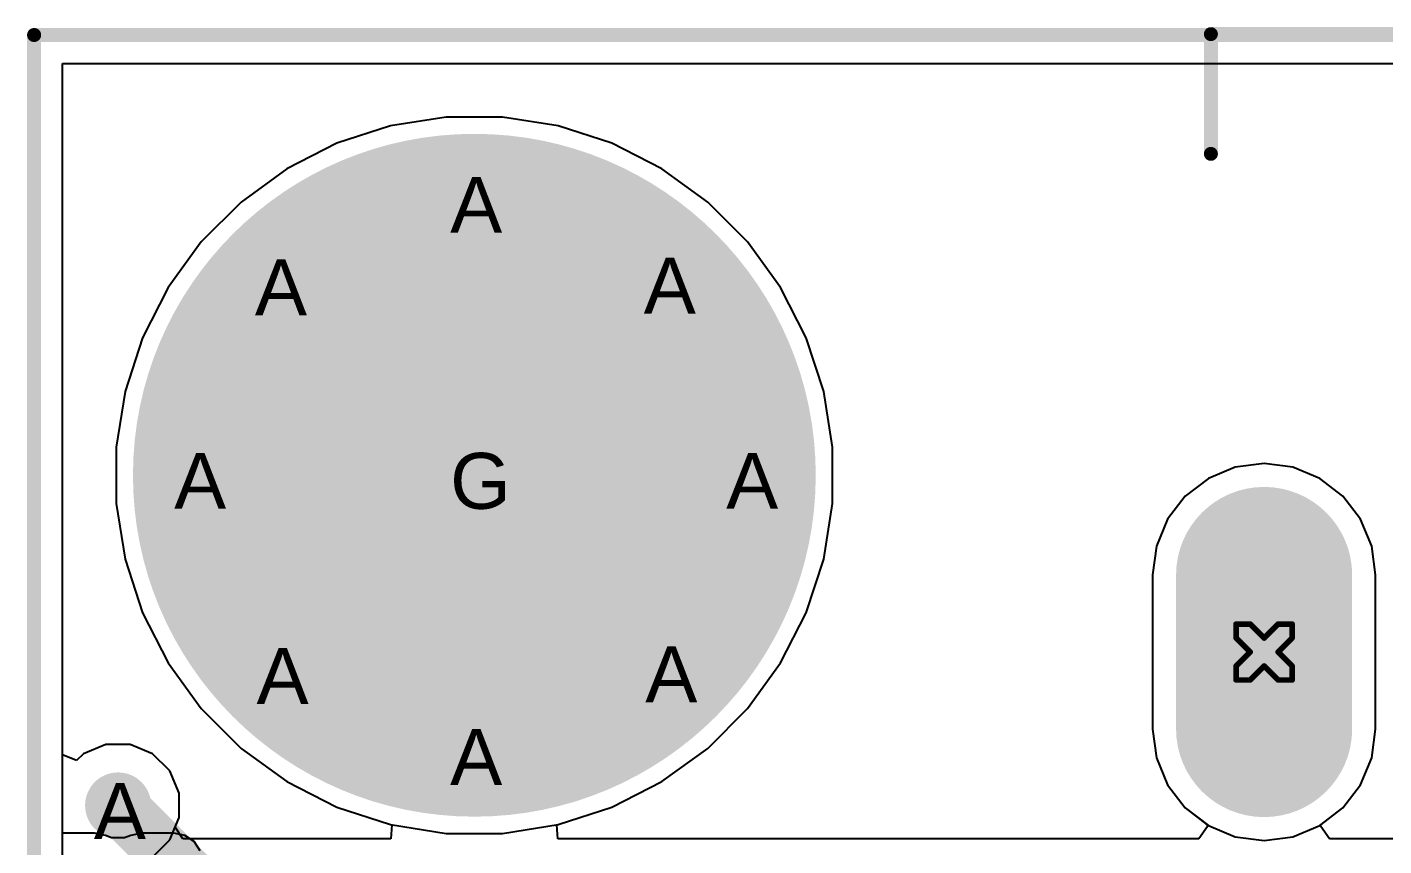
# Model space of a CAD drawing. Header units: inches. Extents: x 0 to 5271, y 0 to 5417.
# Drawn here: x -0.06 to 12.26, y 102.63 to 110.07 of the extents above; entities that cross this region are included whole.
import ezdxf

# ---------------------------------------------------------------- set-up
doc = ezdxf.new("R2010")
doc.units = ezdxf.units.IN
for name, color, linetype in [('Board_Outline', 216, 'Continuous'), ('Bottom Layer', 5, 'Continuous'), ('Bottom Solder', 6, 'Continuous'), ('Drill Drawing', 1, 'Continuous'), ('L2_GND1', 16, 'Continuous'), ('L3_SIG1', 76, 'Continuous'), ('L4_PWR', 90, 'Continuous'), ('L5_GND2', 156, 'Continuous'), ('L6_SIG2', 130, 'Continuous'), ('L7_GND3', 216, 'Continuous'), ('Multi-Layer', 9, 'Continuous'), ('Pad Holes', 156, 'Continuous'), ('Top Layer', 1, 'Continuous'), ('Top Overlay', 2, 'Continuous'), ('Top Solder', 216, 'Continuous'), ('Via Holes', 16, 'Continuous')]:
    doc.layers.add(name, color=color, linetype=linetype)
doc.styles.add('Arial', font='', dxfattribs={"height": 0.2})
doc.styles.get('Arial').set_extended_font_data('Arial')

# ---------------------------------------------------------------- blocks, each defined once
blk = doc.blocks.new('DC_053D_25A_527')
at = {"layer": 'Bottom Layer'}
h = blk.add_hatch(color=5, dxfattribs=at)
edge = h.paths.add_edge_path()
edge.add_arc((-4.8, 2.575), 0.75, 0, 180)
edge.add_line((-5.55, 2.575), (-5.55, 1.175))
edge.add_arc((-4.8, 1.175), 0.75, 180, 360)
edge.add_line((-4.05, 1.175), (-4.05, 2.575))
at = {"layer": 'Bottom Solder'}
h = blk.add_hatch(color=6, dxfattribs=at)
edge = h.paths.add_edge_path()
edge.add_arc((-4.8, 2.575), 0.8, 0, 180)
edge.add_line((-5.6, 2.575), (-5.6, 1.175))
edge.add_arc((-4.8, 1.175), 0.8, 180, 360)
edge.add_line((-4, 1.175), (-4, 2.575))
at = {"layer": 'L2_GND1'}
h = blk.add_hatch(color=16, dxfattribs=at)
edge = h.paths.add_edge_path()
edge.add_arc((-4.8, 2.575), 0.75, 0, 180)
edge.add_line((-5.55, 2.575), (-5.55, 1.175))
edge.add_arc((-4.8, 1.175), 0.75, 180, 360)
edge.add_line((-4.05, 1.175), (-4.05, 2.575))
at = {"layer": 'L3_SIG1'}
h = blk.add_hatch(color=76, dxfattribs=at)
edge = h.paths.add_edge_path()
edge.add_arc((-4.8, 2.575), 0.75, 0, 180)
edge.add_line((-5.55, 2.575), (-5.55, 1.175))
edge.add_arc((-4.8, 1.175), 0.75, 180, 360)
edge.add_line((-4.05, 1.175), (-4.05, 2.575))
at = {"layer": 'L4_PWR'}
h = blk.add_hatch(color=90, dxfattribs=at)
edge = h.paths.add_edge_path()
edge.add_arc((-4.8, 2.575), 0.75, 0, 180)
edge.add_line((-5.55, 2.575), (-5.55, 1.175))
edge.add_arc((-4.8, 1.175), 0.75, 180, 360)
edge.add_line((-4.05, 1.175), (-4.05, 2.575))
at = {"layer": 'L5_GND2'}
h = blk.add_hatch(color=156, dxfattribs=at)
edge = h.paths.add_edge_path()
edge.add_arc((-4.8, 2.575), 0.75, 0, 180)
edge.add_line((-5.55, 2.575), (-5.55, 1.175))
edge.add_arc((-4.8, 1.175), 0.75, 180, 360)
edge.add_line((-4.05, 1.175), (-4.05, 2.575))
at = {"layer": 'L6_SIG2'}
h = blk.add_hatch(color=130, dxfattribs=at)
edge = h.paths.add_edge_path()
edge.add_arc((-4.8, 2.575), 0.75, 0, 180)
edge.add_line((-5.55, 2.575), (-5.55, 1.175))
edge.add_arc((-4.8, 1.175), 0.75, 180, 360)
edge.add_line((-4.05, 1.175), (-4.05, 2.575))
at = {"layer": 'L7_GND3'}
h = blk.add_hatch(color=216, dxfattribs=at)
edge = h.paths.add_edge_path()
edge.add_arc((-4.8, 2.575), 0.75, 0, 180)
edge.add_line((-5.55, 2.575), (-5.55, 1.175))
edge.add_arc((-4.8, 1.175), 0.75, 180, 360)
edge.add_line((-4.05, 1.175), (-4.05, 2.575))
at = {"layer": 'Multi-Layer'}
h = blk.add_hatch(color=9, dxfattribs=at)
edge = h.paths.add_edge_path()
edge.add_arc((-4.8, 2.575), 0.75, 0, 180)
edge.add_line((-5.55, 2.575), (-5.55, 1.175))
edge.add_arc((-4.8, 1.175), 0.75, 180, 360)
edge.add_line((-4.05, 1.175), (-4.05, 2.575))
at = {"layer": 'Pad Holes'}
h = blk.add_hatch(color=7, dxfattribs=at)
edge = h.paths.add_edge_path()
edge.add_arc((-4.8, 1.285), 0.41, 180, 360)
edge.add_line((-4.39, 1.285), (-4.39, 2.465))
edge.add_arc((-4.8, 2.465), 0.41, 0, 180)
edge.add_line((-5.21, 2.465), (-5.21, 1.285))
at = {"layer": 'Top Layer'}
h = blk.add_hatch(color=1, dxfattribs=at)
edge = h.paths.add_edge_path()
edge.add_arc((-4.8, 2.575), 0.75, 0, 180)
edge.add_line((-5.55, 2.575), (-5.55, 1.175))
edge.add_arc((-4.8, 1.175), 0.75, 180, 360)
edge.add_line((-4.05, 1.175), (-4.05, 2.575))
at = {"layer": 'Top Solder'}
h = blk.add_hatch(color=216, dxfattribs=at)
edge = h.paths.add_edge_path()
edge.add_arc((-4.8, 2.575), 0.8, 0, 180)
edge.add_line((-5.6, 2.575), (-5.6, 1.175))
edge.add_arc((-4.8, 1.175), 0.8, 180, 360)
edge.add_line((-4, 1.175), (-4, 2.575))
at = {"layer": 'Top Overlay'}
for points in [[(-5.283, 6.401, 0.127, 0.127, 0), (-5.283, 7.489, 0.127, 0.127, 0)], [(-5.283, 7.489, 0.127, 0.127, 0), (0, 7.489, 0.127, 0.127, 0)]]:
    blk.add_lwpolyline(points, format="xyseb", dxfattribs=at)
for points in [[(-5.315, 7.489, 0.0635, 0.0635, 1), (-5.252, 7.489, 0.0635, 0.0635, 1)], [(-5.315, 7.489, 0.0635, 0.0635, 1), (-5.252, 7.489, 0.0635, 0.0635, 1)], [(-5.315, 6.401, 0.0635, 0.0635, 1), (-5.252, 6.401, 0.0635, 0.0635, 1)]]:
    blk.add_lwpolyline(points, format="xyseb", close=True, dxfattribs=at)

msp = doc.modelspace()

# ---------------------------------------------------------------- hatches: boundary and pattern name
at = {"layer": 'Bottom Layer'}
h = msp.add_hatch(color=5, dxfattribs=at)
edge = h.paths.add_edge_path()
edge.add_arc((4, 106), 3, 0, 360)
h = msp.add_hatch(color=5, dxfattribs=at)
edge = h.paths.add_edge_path()
edge.add_arc((4, 108.508), 0.3, 0, 360)
h = msp.add_hatch(color=5, dxfattribs=at)
edge = h.paths.add_edge_path()
edge.add_arc((2.226, 107.759), 0.3, 0, 360)
h = msp.add_hatch(color=5, dxfattribs=at)
edge = h.paths.add_edge_path()
edge.add_arc((5.759, 107.774), 0.3, 0, 360)
h = msp.add_hatch(color=5, dxfattribs=at)
edge = h.paths.add_edge_path()
edge.add_arc((1.492, 106), 0.3, 0, 360)
h = msp.add_hatch(color=5, dxfattribs=at)
edge = h.paths.add_edge_path()
edge.add_arc((6.508, 106), 0.3, 0, 360)
h = msp.add_hatch(color=5, dxfattribs=at)
edge = h.paths.add_edge_path()
edge.add_arc((5.774, 104.241), 0.3, 0, 360)
h = msp.add_hatch(color=5, dxfattribs=at)
edge = h.paths.add_edge_path()
edge.add_arc((2.241, 104.226), 0.3, 0, 360)
h = msp.add_hatch(color=5, dxfattribs=at)
edge = h.paths.add_edge_path()
edge.add_arc((4, 103.492), 0.3, 0, 360)
h = msp.add_hatch(color=5, dxfattribs=at)
edge = h.paths.add_edge_path()
edge.add_arc((0.763, 103), 0.3, 0, 360)
at = {"layer": 'Bottom Solder'}
h = msp.add_hatch(color=6, dxfattribs=at)
edge = h.paths.add_edge_path()
edge.add_arc((4, 106), 3.102, 0, 360)
at = {"layer": 'L2_GND1'}
h = msp.add_hatch(color=16, dxfattribs=at)
edge = h.paths.add_edge_path()
edge.add_arc((4, 106), 3, 0, 360)
h = msp.add_hatch(color=16, dxfattribs=at)
edge = h.paths.add_edge_path()
edge.add_arc((4, 108.508), 0.3, 0, 360)
h = msp.add_hatch(color=16, dxfattribs=at)
edge = h.paths.add_edge_path()
edge.add_arc((2.226, 107.759), 0.3, 0, 360)
h = msp.add_hatch(color=16, dxfattribs=at)
edge = h.paths.add_edge_path()
edge.add_arc((5.759, 107.774), 0.3, 0, 360)
h = msp.add_hatch(color=16, dxfattribs=at)
edge = h.paths.add_edge_path()
edge.add_arc((1.492, 106), 0.3, 0, 360)
h = msp.add_hatch(color=16, dxfattribs=at)
edge = h.paths.add_edge_path()
edge.add_arc((6.508, 106), 0.3, 0, 360)
h = msp.add_hatch(color=16, dxfattribs=at)
edge = h.paths.add_edge_path()
edge.add_arc((5.774, 104.241), 0.3, 0, 360)
h = msp.add_hatch(color=16, dxfattribs=at)
edge = h.paths.add_edge_path()
edge.add_arc((2.241, 104.226), 0.3, 0, 360)
h = msp.add_hatch(color=16, dxfattribs=at)
edge = h.paths.add_edge_path()
edge.add_arc((4, 103.492), 0.3, 0, 360)
h = msp.add_hatch(color=16, dxfattribs=at)
edge = h.paths.add_edge_path()
edge.add_arc((0.763, 103), 0.3, 0, 360)
at = {"layer": 'L3_SIG1'}
h = msp.add_hatch(color=76, dxfattribs=at)
edge = h.paths.add_edge_path()
edge.add_arc((4, 106), 3, 0, 360)
h = msp.add_hatch(color=76, dxfattribs=at)
edge = h.paths.add_edge_path()
edge.add_arc((4, 108.508), 0.3, 0, 360)
h = msp.add_hatch(color=76, dxfattribs=at)
edge = h.paths.add_edge_path()
edge.add_arc((2.226, 107.759), 0.3, 0, 360)
h = msp.add_hatch(color=76, dxfattribs=at)
edge = h.paths.add_edge_path()
edge.add_arc((5.759, 107.774), 0.3, 0, 360)
h = msp.add_hatch(color=76, dxfattribs=at)
edge = h.paths.add_edge_path()
edge.add_arc((1.492, 106), 0.3, 0, 360)
h = msp.add_hatch(color=76, dxfattribs=at)
edge = h.paths.add_edge_path()
edge.add_arc((6.508, 106), 0.3, 0, 360)
h = msp.add_hatch(color=76, dxfattribs=at)
edge = h.paths.add_edge_path()
edge.add_arc((5.774, 104.241), 0.3, 0, 360)
h = msp.add_hatch(color=76, dxfattribs=at)
edge = h.paths.add_edge_path()
edge.add_arc((2.241, 104.226), 0.3, 0, 360)
h = msp.add_hatch(color=76, dxfattribs=at)
edge = h.paths.add_edge_path()
edge.add_arc((4, 103.492), 0.3, 0, 360)
h = msp.add_hatch(color=76, dxfattribs=at)
edge = h.paths.add_edge_path()
edge.add_arc((0.763, 103), 0.3, 0, 360)
at = {"layer": 'L4_PWR'}
h = msp.add_hatch(color=90, dxfattribs=at)
edge = h.paths.add_edge_path()
edge.add_arc((4, 106), 3, 0, 360)
h = msp.add_hatch(color=90, dxfattribs=at)
edge = h.paths.add_edge_path()
edge.add_arc((4, 108.508), 0.3, 0, 360)
h = msp.add_hatch(color=90, dxfattribs=at)
edge = h.paths.add_edge_path()
edge.add_arc((2.226, 107.759), 0.3, 0, 360)
h = msp.add_hatch(color=90, dxfattribs=at)
edge = h.paths.add_edge_path()
edge.add_arc((5.759, 107.774), 0.3, 0, 360)
h = msp.add_hatch(color=90, dxfattribs=at)
edge = h.paths.add_edge_path()
edge.add_arc((1.492, 106), 0.3, 0, 360)
h = msp.add_hatch(color=90, dxfattribs=at)
edge = h.paths.add_edge_path()
edge.add_arc((6.508, 106), 0.3, 0, 360)
h = msp.add_hatch(color=90, dxfattribs=at)
edge = h.paths.add_edge_path()
edge.add_arc((5.774, 104.241), 0.3, 0, 360)
h = msp.add_hatch(color=90, dxfattribs=at)
edge = h.paths.add_edge_path()
edge.add_arc((2.241, 104.226), 0.3, 0, 360)
h = msp.add_hatch(color=90, dxfattribs=at)
edge = h.paths.add_edge_path()
edge.add_arc((4, 103.492), 0.3, 0, 360)
h = msp.add_hatch(color=90, dxfattribs=at)
edge = h.paths.add_edge_path()
edge.add_arc((0.763, 103), 0.3, 0, 360)
at = {"layer": 'L5_GND2'}
h = msp.add_hatch(color=156, dxfattribs=at)
edge = h.paths.add_edge_path()
edge.add_arc((4, 106), 3, 0, 360)
h = msp.add_hatch(color=156, dxfattribs=at)
edge = h.paths.add_edge_path()
edge.add_arc((4, 108.508), 0.3, 0, 360)
h = msp.add_hatch(color=156, dxfattribs=at)
edge = h.paths.add_edge_path()
edge.add_arc((2.226, 107.759), 0.3, 0, 360)
h = msp.add_hatch(color=156, dxfattribs=at)
edge = h.paths.add_edge_path()
edge.add_arc((5.759, 107.774), 0.3, 0, 360)
h = msp.add_hatch(color=156, dxfattribs=at)
edge = h.paths.add_edge_path()
edge.add_arc((1.492, 106), 0.3, 0, 360)
h = msp.add_hatch(color=156, dxfattribs=at)
edge = h.paths.add_edge_path()
edge.add_arc((6.508, 106), 0.3, 0, 360)
h = msp.add_hatch(color=156, dxfattribs=at)
edge = h.paths.add_edge_path()
edge.add_arc((5.774, 104.241), 0.3, 0, 360)
h = msp.add_hatch(color=156, dxfattribs=at)
edge = h.paths.add_edge_path()
edge.add_arc((2.241, 104.226), 0.3, 0, 360)
h = msp.add_hatch(color=156, dxfattribs=at)
edge = h.paths.add_edge_path()
edge.add_arc((4, 103.492), 0.3, 0, 360)
h = msp.add_hatch(color=156, dxfattribs=at)
edge = h.paths.add_edge_path()
edge.add_arc((0.763, 103), 0.3, 0, 360)
at = {"layer": 'L6_SIG2'}
h = msp.add_hatch(color=130, dxfattribs=at)
edge = h.paths.add_edge_path()
edge.add_arc((4, 106), 3, 0, 360)
h = msp.add_hatch(color=130, dxfattribs=at)
edge = h.paths.add_edge_path()
edge.add_arc((4, 108.508), 0.3, 0, 360)
h = msp.add_hatch(color=130, dxfattribs=at)
edge = h.paths.add_edge_path()
edge.add_arc((2.226, 107.759), 0.3, 0, 360)
h = msp.add_hatch(color=130, dxfattribs=at)
edge = h.paths.add_edge_path()
edge.add_arc((5.759, 107.774), 0.3, 0, 360)
h = msp.add_hatch(color=130, dxfattribs=at)
edge = h.paths.add_edge_path()
edge.add_arc((1.492, 106), 0.3, 0, 360)
h = msp.add_hatch(color=130, dxfattribs=at)
edge = h.paths.add_edge_path()
edge.add_arc((6.508, 106), 0.3, 0, 360)
h = msp.add_hatch(color=130, dxfattribs=at)
edge = h.paths.add_edge_path()
edge.add_arc((5.774, 104.241), 0.3, 0, 360)
h = msp.add_hatch(color=130, dxfattribs=at)
edge = h.paths.add_edge_path()
edge.add_arc((2.241, 104.226), 0.3, 0, 360)
h = msp.add_hatch(color=130, dxfattribs=at)
edge = h.paths.add_edge_path()
edge.add_arc((4, 103.492), 0.3, 0, 360)
h = msp.add_hatch(color=130, dxfattribs=at)
edge = h.paths.add_edge_path()
edge.add_arc((0.763, 103), 0.3, 0, 360)
at = {"layer": 'L7_GND3'}
h = msp.add_hatch(color=216, dxfattribs=at)
edge = h.paths.add_edge_path()
edge.add_arc((4, 106), 3, 0, 360)
h = msp.add_hatch(color=216, dxfattribs=at)
edge = h.paths.add_edge_path()
edge.add_arc((4, 108.508), 0.3, 0, 360)
h = msp.add_hatch(color=216, dxfattribs=at)
edge = h.paths.add_edge_path()
edge.add_arc((2.226, 107.759), 0.3, 0, 360)
h = msp.add_hatch(color=216, dxfattribs=at)
edge = h.paths.add_edge_path()
edge.add_arc((5.759, 107.774), 0.3, 0, 360)
h = msp.add_hatch(color=216, dxfattribs=at)
edge = h.paths.add_edge_path()
edge.add_arc((1.492, 106), 0.3, 0, 360)
h = msp.add_hatch(color=216, dxfattribs=at)
edge = h.paths.add_edge_path()
edge.add_arc((6.508, 106), 0.3, 0, 360)
h = msp.add_hatch(color=216, dxfattribs=at)
edge = h.paths.add_edge_path()
edge.add_arc((5.774, 104.241), 0.3, 0, 360)
h = msp.add_hatch(color=216, dxfattribs=at)
edge = h.paths.add_edge_path()
edge.add_arc((2.241, 104.226), 0.3, 0, 360)
h = msp.add_hatch(color=216, dxfattribs=at)
edge = h.paths.add_edge_path()
edge.add_arc((4, 103.492), 0.3, 0, 360)
h = msp.add_hatch(color=216, dxfattribs=at)
edge = h.paths.add_edge_path()
edge.add_arc((0.763, 103), 0.3, 0, 360)
at = {"layer": 'Multi-Layer'}
h = msp.add_hatch(color=9, dxfattribs=at)
edge = h.paths.add_edge_path()
edge.add_arc((4, 106), 3, 0, 360)
at = {"layer": 'Pad Holes'}
h = msp.add_hatch(color=7, dxfattribs=at)
edge = h.paths.add_edge_path()
edge.add_arc((4, 106), 2, 0, 360)
at = {"layer": 'Top Layer'}
h = msp.add_hatch(color=1, dxfattribs=at)
edge = h.paths.add_edge_path()
edge.add_arc((4, 106), 3, 0, 360)
h = msp.add_hatch(color=1, dxfattribs=at)
edge = h.paths.add_edge_path()
edge.add_arc((4, 108.508), 0.3, 0, 360)
h = msp.add_hatch(color=1, dxfattribs=at)
edge = h.paths.add_edge_path()
edge.add_arc((2.226, 107.759), 0.3, 0, 360)
h = msp.add_hatch(color=1, dxfattribs=at)
edge = h.paths.add_edge_path()
edge.add_arc((5.759, 107.774), 0.3, 0, 360)
h = msp.add_hatch(color=1, dxfattribs=at)
edge = h.paths.add_edge_path()
edge.add_arc((1.492, 106), 0.3, 0, 360)
h = msp.add_hatch(color=1, dxfattribs=at)
edge = h.paths.add_edge_path()
edge.add_arc((6.508, 106), 0.3, 0, 360)
h = msp.add_hatch(color=1, dxfattribs=at)
edge = h.paths.add_edge_path()
edge.add_arc((5.774, 104.241), 0.3, 0, 360)
h = msp.add_hatch(color=1, dxfattribs=at)
edge = h.paths.add_edge_path()
edge.add_arc((2.241, 104.226), 0.3, 0, 360)
h = msp.add_hatch(color=1, dxfattribs=at)
edge = h.paths.add_edge_path()
edge.add_arc((4, 103.492), 0.3, 0, 360)
h = msp.add_hatch(color=1, dxfattribs=at)
edge = h.paths.add_edge_path()
edge.add_arc((0.763, 103), 0.3, 0, 360)
at = {"layer": 'Top Solder'}
h = msp.add_hatch(color=216, dxfattribs=at)
edge = h.paths.add_edge_path()
edge.add_arc((4, 106), 3.102, 0, 360)
at = {"layer": 'Via Holes'}
h = msp.add_hatch(color=7, dxfattribs=at)
edge = h.paths.add_edge_path()
edge.add_arc((4, 108.508), 0.15, 0, 360)
h = msp.add_hatch(color=7, dxfattribs=at)
edge = h.paths.add_edge_path()
edge.add_arc((2.226, 107.759), 0.15, 0, 360)
h = msp.add_hatch(color=7, dxfattribs=at)
edge = h.paths.add_edge_path()
edge.add_arc((5.759, 107.774), 0.15, 0, 360)
h = msp.add_hatch(color=7, dxfattribs=at)
edge = h.paths.add_edge_path()
edge.add_arc((1.492, 106), 0.15, 0, 360)
h = msp.add_hatch(color=7, dxfattribs=at)
edge = h.paths.add_edge_path()
edge.add_arc((6.508, 106), 0.15, 0, 360)
h = msp.add_hatch(color=7, dxfattribs=at)
edge = h.paths.add_edge_path()
edge.add_arc((2.241, 104.226), 0.15, 0, 360)
h = msp.add_hatch(color=7, dxfattribs=at)
edge = h.paths.add_edge_path()
edge.add_arc((5.774, 104.241), 0.15, 0, 360)
h = msp.add_hatch(color=7, dxfattribs=at)
edge = h.paths.add_edge_path()
edge.add_arc((4, 103.492), 0.15, 0, 360)
h = msp.add_hatch(color=7, dxfattribs=at)
edge = h.paths.add_edge_path()
edge.add_arc((0.763, 103), 0.15, 0, 360)

# ---------------------------------------------------------------- linework, layer by layer
at = {"layer": 'Board_Outline'}
for points in [[(0, 110, 0.127, 0.127, 0), (150, 110, 0.127, 0.127, 0)], [(0, 0, 0.127, 0.127, 0), (0, 110, 0.127, 0.127, 0)]]:
    msp.add_lwpolyline(points, format="xyseb", dxfattribs=at)
msp.add_lwpolyline([(-0.032, 110, 0.0635, 0.0635, 1), (0.032, 110, 0.0635, 0.0635, 1)], format="xyseb", close=True, dxfattribs=at)
msp.add_lwpolyline([(-0.032, 110, 0.0635, 0.0635, 1), (0.032, 110, 0.0635, 0.0635, 1)], format="xyseb", close=True, dxfattribs=at)
at = {"layer": 'Bottom Layer'}
for p, q in [((0.259, 102.748), (0.259, 109.741)), ((0.259, 109.741), (40.308, 109.741)), ((3.744, 109.254), (3.238, 109.174)), ((4.256, 109.254), (3.744, 109.254)), ((4.762, 109.174), (4.256, 109.254)), ((3.238, 109.174), (2.751, 109.016)), ((5.249, 109.016), (4.762, 109.174)), ((2.751, 109.016), (2.295, 108.783)), ((5.705, 108.783), (5.249, 109.016)), ((2.295, 108.783), (1.88, 108.482)), ((6.12, 108.482), (5.705, 108.783)), ((1.88, 108.482), (1.518, 108.12)), ((6.482, 108.12), (6.12, 108.482)), ((1.518, 108.12), (1.217, 107.705)), ((6.783, 107.705), (6.482, 108.12)), ((1.217, 107.705), (0.984, 107.249)), ((7.016, 107.249), (6.783, 107.705)), ((0.984, 107.249), (0.826, 106.762)), ((7.174, 106.762), (7.016, 107.249)), ((0.826, 106.762), (0.746, 106.256)), ((7.254, 106.256), (7.174, 106.762)), ((0.746, 106.256), (0.746, 105.744)), ((7.254, 105.744), (7.254, 106.256)), ((10.914, 106.072), (10.67, 105.971)), ((11.176, 106.107), (10.914, 106.072)), ((11.438, 106.072), (11.176, 106.107)), ((11.682, 105.971), (11.438, 106.072)), ((10.67, 105.971), (10.46, 105.81)), ((11.892, 105.81), (11.682, 105.971)), ((10.46, 105.81), (10.299, 105.6)), ((12.053, 105.6), (11.892, 105.81)), ((0.746, 105.744), (0.826, 105.238)), ((7.174, 105.238), (7.254, 105.744)), ((10.299, 105.6), (10.198, 105.356)), ((12.154, 105.356), (12.053, 105.6)), ((10.198, 105.356), (10.163, 105.094)), ((12.189, 105.094), (12.154, 105.356)), ((0.826, 105.238), (0.984, 104.751)), ((7.016, 104.751), (7.174, 105.238)), ((10.163, 105.094), (10.163, 103.694)), ((12.189, 103.694), (12.189, 105.094)), ((0.984, 104.751), (1.217, 104.295)), ((6.783, 104.295), (7.016, 104.751)), ((1.217, 104.295), (1.518, 103.88)), ((6.482, 103.88), (6.783, 104.295)), ((1.518, 103.88), (1.88, 103.518)), ((6.12, 103.518), (6.482, 103.88)), ((10.163, 103.694), (10.198, 103.432)), ((12.154, 103.432), (12.189, 103.694)), ((1.88, 103.518), (2.295, 103.217)), ((5.705, 103.217), (6.12, 103.518)), ((10.198, 103.432), (10.299, 103.188)), ((12.053, 103.188), (12.154, 103.432)), ((2.295, 103.217), (2.751, 102.984)), ((5.249, 102.984), (5.705, 103.217)), ((10.299, 103.188), (10.46, 102.978)), ((11.892, 102.978), (12.053, 103.188)), ((2.751, 102.984), (3.238, 102.826)), ((4.762, 102.826), (5.249, 102.984)), ((10.46, 102.978), (10.67, 102.817)), ((11.682, 102.817), (11.892, 102.978)), ((3.238, 102.826), (3.744, 102.746)), ((4.256, 102.746), (4.762, 102.826)), ((10.67, 102.817), (10.914, 102.716)), ((11.438, 102.716), (11.682, 102.817)), ((0.549, 102.748), (0.259, 102.748)), ((0.648, 102.728), (0.549, 102.748)), ((0.704, 102.705), (0.648, 102.728)), ((0.821, 102.705), (0.704, 102.705)), ((0.878, 102.728), (0.821, 102.705)), ((0.977, 102.748), (0.878, 102.728)), ((1.27, 102.748), (0.977, 102.748)), ((1.369, 102.728), (1.27, 102.748)), ((1.453, 102.672), (1.369, 102.728)), ((3.744, 102.746), (4.256, 102.746)), ((10.914, 102.716), (11.176, 102.681)), ((11.176, 102.681), (11.438, 102.716)), ((1.509, 102.588), (1.453, 102.672))]:
    msp.add_line(p, q, dxfattribs=at)
at = {"layer": 'Drill Drawing'}
for points in [[(10.922, 104.521, 0.0508, 0.0508, 0), (10.922, 104.648, 0.0508, 0.0508, 0)], [(10.922, 104.648, 0.0508, 0.0508, 0), (11.049, 104.648, 0.0508, 0.0508, 0)], [(11.049, 104.648, 0.0508, 0.0508, 0), (11.176, 104.521, 0.0508, 0.0508, 0)], [(11.176, 104.521, 0.0508, 0.0508, 0), (11.303, 104.648, 0.0508, 0.0508, 0)], [(11.303, 104.648, 0.0508, 0.0508, 0), (11.43, 104.648, 0.0508, 0.0508, 0)], [(11.43, 104.521, 0.0508, 0.0508, 0), (11.43, 104.648, 0.0508, 0.0508, 0)], [(10.922, 104.521, 0.0508, 0.0508, 0), (11.049, 104.394, 0.0508, 0.0508, 0)], [(11.303, 104.394, 0.0508, 0.0508, 0), (11.43, 104.521, 0.0508, 0.0508, 0)], [(10.922, 104.267, 0.0508, 0.0508, 0), (11.049, 104.394, 0.0508, 0.0508, 0)], [(11.303, 104.394, 0.0508, 0.0508, 0), (11.43, 104.267, 0.0508, 0.0508, 0)], [(10.922, 104.14, 0.0508, 0.0508, 0), (10.922, 104.267, 0.0508, 0.0508, 0)], [(11.049, 104.14, 0.0508, 0.0508, 0), (11.176, 104.267, 0.0508, 0.0508, 0)], [(11.176, 104.267, 0.0508, 0.0508, 0), (11.303, 104.14, 0.0508, 0.0508, 0)], [(11.43, 104.14, 0.0508, 0.0508, 0), (11.43, 104.267, 0.0508, 0.0508, 0)], [(10.922, 104.14, 0.0508, 0.0508, 0), (11.049, 104.14, 0.0508, 0.0508, 0)], [(11.303, 104.14, 0.0508, 0.0508, 0), (11.43, 104.14, 0.0508, 0.0508, 0)]]:
    msp.add_lwpolyline(points, format="xyseb", dxfattribs=at)
for points in [[(10.909, 104.648, 0.0254, 0.0254, 1), (10.935, 104.648, 0.0254, 0.0254, 1)], [(10.909, 104.648, 0.0254, 0.0254, 1), (10.935, 104.648, 0.0254, 0.0254, 1)], [(11.036, 104.648, 0.0254, 0.0254, 1), (11.062, 104.648, 0.0254, 0.0254, 1)], [(11.036, 104.648, 0.0254, 0.0254, 1), (11.062, 104.648, 0.0254, 0.0254, 1)], [(11.29, 104.648, 0.0254, 0.0254, 1), (11.316, 104.648, 0.0254, 0.0254, 1)], [(11.29, 104.648, 0.0254, 0.0254, 1), (11.316, 104.648, 0.0254, 0.0254, 1)], [(11.417, 104.648, 0.0254, 0.0254, 1), (11.443, 104.648, 0.0254, 0.0254, 1)], [(11.417, 104.648, 0.0254, 0.0254, 1), (11.443, 104.648, 0.0254, 0.0254, 1)], [(10.909, 104.521, 0.0254, 0.0254, 1), (10.935, 104.521, 0.0254, 0.0254, 1)], [(10.909, 104.521, 0.0254, 0.0254, 1), (10.935, 104.521, 0.0254, 0.0254, 1)], [(11.163, 104.521, 0.0254, 0.0254, 1), (11.189, 104.521, 0.0254, 0.0254, 1)], [(11.163, 104.521, 0.0254, 0.0254, 1), (11.189, 104.521, 0.0254, 0.0254, 1)], [(11.417, 104.521, 0.0254, 0.0254, 1), (11.443, 104.521, 0.0254, 0.0254, 1)], [(11.417, 104.521, 0.0254, 0.0254, 1), (11.443, 104.521, 0.0254, 0.0254, 1)], [(11.036, 104.394, 0.0254, 0.0254, 1), (11.062, 104.394, 0.0254, 0.0254, 1)], [(11.036, 104.394, 0.0254, 0.0254, 1), (11.062, 104.394, 0.0254, 0.0254, 1)], [(11.29, 104.394, 0.0254, 0.0254, 1), (11.316, 104.394, 0.0254, 0.0254, 1)], [(11.29, 104.394, 0.0254, 0.0254, 1), (11.316, 104.394, 0.0254, 0.0254, 1)], [(10.909, 104.267, 0.0254, 0.0254, 1), (10.935, 104.267, 0.0254, 0.0254, 1)], [(10.909, 104.267, 0.0254, 0.0254, 1), (10.935, 104.267, 0.0254, 0.0254, 1)], [(11.163, 104.267, 0.0254, 0.0254, 1), (11.189, 104.267, 0.0254, 0.0254, 1)], [(11.163, 104.267, 0.0254, 0.0254, 1), (11.189, 104.267, 0.0254, 0.0254, 1)], [(11.417, 104.267, 0.0254, 0.0254, 1), (11.443, 104.267, 0.0254, 0.0254, 1)], [(11.417, 104.267, 0.0254, 0.0254, 1), (11.443, 104.267, 0.0254, 0.0254, 1)], [(10.909, 104.14, 0.0254, 0.0254, 1), (10.935, 104.14, 0.0254, 0.0254, 1)], [(10.909, 104.14, 0.0254, 0.0254, 1), (10.935, 104.14, 0.0254, 0.0254, 1)], [(11.036, 104.14, 0.0254, 0.0254, 1), (11.062, 104.14, 0.0254, 0.0254, 1)], [(11.036, 104.14, 0.0254, 0.0254, 1), (11.062, 104.14, 0.0254, 0.0254, 1)], [(11.29, 104.14, 0.0254, 0.0254, 1), (11.316, 104.14, 0.0254, 0.0254, 1)], [(11.29, 104.14, 0.0254, 0.0254, 1), (11.316, 104.14, 0.0254, 0.0254, 1)], [(11.417, 104.14, 0.0254, 0.0254, 1), (11.443, 104.14, 0.0254, 0.0254, 1)], [(11.417, 104.14, 0.0254, 0.0254, 1), (11.443, 104.14, 0.0254, 0.0254, 1)]]:
    msp.add_lwpolyline(points, format="xyseb", close=True, dxfattribs=at)
at = {"layer": 'L2_GND1'}
for p, q in [((0.259, 103.459), (0.259, 109.741)), ((0.259, 109.741), (40.308, 109.741)), ((10.914, 106.072), (10.67, 105.971)), ((11.176, 106.107), (10.914, 106.072)), ((11.438, 106.072), (11.176, 106.107)), ((11.682, 105.971), (11.438, 106.072)), ((10.67, 105.971), (10.46, 105.81)), ((11.892, 105.81), (11.682, 105.971)), ((10.46, 105.81), (10.299, 105.6)), ((12.053, 105.6), (11.892, 105.81)), ((10.299, 105.6), (10.198, 105.356)), ((12.154, 105.356), (12.053, 105.6)), ((10.198, 105.356), (10.163, 105.094)), ((12.189, 105.094), (12.154, 105.356)), ((10.163, 105.094), (10.163, 103.694)), ((12.189, 103.694), (12.189, 105.094)), ((10.163, 103.694), (10.198, 103.432)), ((12.154, 103.432), (12.189, 103.694)), ((0.653, 103.554), (0.449, 103.47)), ((0.873, 103.554), (0.653, 103.554)), ((1.077, 103.47), (0.873, 103.554)), ((0.386, 103.407), (0.259, 103.459)), ((0.449, 103.47), (0.386, 103.407)), ((1.232, 103.314), (1.077, 103.47)), ((10.198, 103.432), (10.299, 103.188)), ((12.053, 103.188), (12.154, 103.432)), ((1.317, 103.11), (1.232, 103.314)), ((10.299, 103.188), (10.46, 102.978)), ((11.892, 102.978), (12.053, 103.188)), ((1.317, 102.89), (1.317, 103.11)), ((10.46, 102.978), (10.67, 102.817)), ((11.682, 102.817), (11.892, 102.978)), ((1.232, 102.686), (1.317, 102.89)), ((10.67, 102.817), (10.914, 102.716)), ((11.438, 102.716), (11.682, 102.817)), ((10.914, 102.716), (11.176, 102.681)), ((11.176, 102.681), (11.438, 102.716)), ((1.077, 102.53), (1.232, 102.686))]:
    msp.add_line(p, q, dxfattribs=at)
at = {"layer": 'L3_SIG1'}
for p, q in [((0.259, 102.135), (0.259, 109.741)), ((0.259, 109.741), (40.308, 109.741)), ((3.744, 109.254), (3.238, 109.174)), ((4.256, 109.254), (3.744, 109.254)), ((4.762, 109.174), (4.256, 109.254)), ((3.238, 109.174), (2.751, 109.016)), ((5.249, 109.016), (4.762, 109.174)), ((2.751, 109.016), (2.295, 108.783)), ((5.705, 108.783), (5.249, 109.016)), ((2.295, 108.783), (1.88, 108.482)), ((6.12, 108.482), (5.705, 108.783)), ((1.88, 108.482), (1.518, 108.12)), ((6.482, 108.12), (6.12, 108.482)), ((1.518, 108.12), (1.217, 107.705)), ((6.783, 107.705), (6.482, 108.12)), ((1.217, 107.705), (0.984, 107.249)), ((7.016, 107.249), (6.783, 107.705)), ((0.984, 107.249), (0.826, 106.762)), ((7.174, 106.762), (7.016, 107.249)), ((0.826, 106.762), (0.746, 106.256)), ((7.254, 106.256), (7.174, 106.762)), ((0.746, 106.256), (0.746, 105.744)), ((7.254, 105.744), (7.254, 106.256)), ((10.914, 106.072), (10.67, 105.971)), ((11.176, 106.107), (10.914, 106.072)), ((11.438, 106.072), (11.176, 106.107)), ((11.682, 105.971), (11.438, 106.072)), ((10.67, 105.971), (10.46, 105.81)), ((11.892, 105.81), (11.682, 105.971)), ((10.46, 105.81), (10.299, 105.6)), ((12.053, 105.6), (11.892, 105.81)), ((0.746, 105.744), (0.826, 105.238)), ((7.174, 105.238), (7.254, 105.744)), ((10.299, 105.6), (10.198, 105.356)), ((12.154, 105.356), (12.053, 105.6)), ((10.198, 105.356), (10.163, 105.094)), ((12.189, 105.094), (12.154, 105.356)), ((0.826, 105.238), (0.984, 104.751)), ((7.016, 104.751), (7.174, 105.238)), ((10.163, 105.094), (10.163, 103.694)), ((12.189, 103.694), (12.189, 105.094)), ((0.984, 104.751), (1.217, 104.295)), ((6.783, 104.295), (7.016, 104.751)), ((1.217, 104.295), (1.518, 103.88)), ((6.482, 103.88), (6.783, 104.295)), ((1.518, 103.88), (1.88, 103.518)), ((6.12, 103.518), (6.482, 103.88)), ((10.163, 103.694), (10.198, 103.432)), ((12.154, 103.432), (12.189, 103.694)), ((1.88, 103.518), (2.295, 103.217)), ((5.705, 103.217), (6.12, 103.518)), ((10.198, 103.432), (10.299, 103.188)), ((12.053, 103.188), (12.154, 103.432)), ((2.295, 103.217), (2.751, 102.984)), ((5.249, 102.984), (5.705, 103.217)), ((10.299, 103.188), (10.46, 102.978)), ((11.892, 102.978), (12.053, 103.188)), ((2.751, 102.984), (3.238, 102.826)), ((4.762, 102.826), (5.249, 102.984)), ((10.46, 102.978), (10.67, 102.817)), ((11.682, 102.817), (11.892, 102.978)), ((3.238, 102.826), (3.744, 102.746)), ((4.256, 102.746), (4.762, 102.826)), ((10.67, 102.817), (10.914, 102.716)), ((11.438, 102.716), (11.682, 102.817)), ((3.744, 102.746), (4.256, 102.746)), ((10.914, 102.716), (11.176, 102.681)), ((11.176, 102.681), (11.438, 102.716))]:
    msp.add_line(p, q, dxfattribs=at)
at = {"layer": 'L4_PWR'}
for p, q in [((0.259, 103.459), (0.259, 109.741)), ((0.259, 109.741), (40.308, 109.741)), ((3.744, 109.254), (3.238, 109.174)), ((4.256, 109.254), (3.744, 109.254)), ((4.762, 109.174), (4.256, 109.254)), ((3.238, 109.174), (2.751, 109.016)), ((5.249, 109.016), (4.762, 109.174)), ((2.751, 109.016), (2.295, 108.783)), ((5.705, 108.783), (5.249, 109.016)), ((2.295, 108.783), (1.88, 108.482)), ((6.12, 108.482), (5.705, 108.783)), ((1.88, 108.482), (1.518, 108.12)), ((6.482, 108.12), (6.12, 108.482)), ((1.518, 108.12), (1.217, 107.705)), ((6.783, 107.705), (6.482, 108.12)), ((1.217, 107.705), (0.984, 107.249)), ((7.016, 107.249), (6.783, 107.705)), ((0.984, 107.249), (0.826, 106.762)), ((7.174, 106.762), (7.016, 107.249)), ((0.826, 106.762), (0.746, 106.256)), ((7.254, 106.256), (7.174, 106.762)), ((0.746, 106.256), (0.746, 105.744)), ((7.254, 105.744), (7.254, 106.256)), ((10.914, 106.072), (10.67, 105.971)), ((11.176, 106.107), (10.914, 106.072)), ((11.438, 106.072), (11.176, 106.107)), ((11.682, 105.971), (11.438, 106.072)), ((10.67, 105.971), (10.46, 105.81)), ((11.892, 105.81), (11.682, 105.971)), ((10.46, 105.81), (10.299, 105.6)), ((12.053, 105.6), (11.892, 105.81)), ((0.746, 105.744), (0.826, 105.238)), ((7.174, 105.238), (7.254, 105.744)), ((10.299, 105.6), (10.198, 105.356)), ((12.154, 105.356), (12.053, 105.6)), ((10.198, 105.356), (10.163, 105.094)), ((12.189, 105.094), (12.154, 105.356)), ((0.826, 105.238), (0.984, 104.751)), ((7.016, 104.751), (7.174, 105.238)), ((10.163, 105.094), (10.163, 103.694)), ((12.189, 103.694), (12.189, 105.094)), ((0.984, 104.751), (1.217, 104.295)), ((6.783, 104.295), (7.016, 104.751)), ((1.217, 104.295), (1.518, 103.88)), ((6.482, 103.88), (6.783, 104.295)), ((1.518, 103.88), (1.88, 103.518)), ((6.12, 103.518), (6.482, 103.88)), ((10.163, 103.694), (10.198, 103.432)), ((12.154, 103.432), (12.189, 103.694)), ((0.653, 103.554), (0.449, 103.47)), ((0.873, 103.554), (0.653, 103.554)), ((1.077, 103.47), (0.873, 103.554)), ((0.386, 103.407), (0.259, 103.459)), ((0.449, 103.47), (0.386, 103.407)), ((1.232, 103.314), (1.077, 103.47)), ((1.88, 103.518), (2.295, 103.217)), ((5.705, 103.217), (6.12, 103.518)), ((10.198, 103.432), (10.299, 103.188)), ((12.053, 103.188), (12.154, 103.432)), ((1.317, 103.11), (1.232, 103.314)), ((2.295, 103.217), (2.751, 102.984)), ((5.249, 102.984), (5.705, 103.217)), ((10.299, 103.188), (10.46, 102.978)), ((11.892, 102.978), (12.053, 103.188)), ((1.317, 102.89), (1.317, 103.11)), ((2.751, 102.984), (3.238, 102.826)), ((4.762, 102.826), (5.249, 102.984)), ((10.46, 102.978), (10.66, 102.824)), ((11.692, 102.824), (11.892, 102.978)), ((1.281, 102.803), (1.317, 102.89)), ((3.238, 102.826), (3.25, 102.824)), ((3.25, 102.824), (3.24, 102.697)), ((4.75, 102.824), (4.762, 102.826)), ((4.76, 102.697), (4.75, 102.824)), ((10.66, 102.824), (10.661, 102.81)), ((11.691, 102.81), (11.692, 102.824)), ((1.351, 102.697), (1.281, 102.803)), ((3.24, 102.697), (1.351, 102.697)), ((10.583, 102.697), (4.76, 102.697)), ((10.661, 102.81), (10.583, 102.697)), ((11.769, 102.697), (11.691, 102.81)), ((14.985, 102.697), (11.769, 102.697))]:
    msp.add_line(p, q, dxfattribs=at)
at = {"layer": 'L5_GND2'}
for p, q in [((0.259, 102.135), (0.259, 109.741)), ((0.259, 109.741), (40.308, 109.741)), ((3.744, 109.254), (3.238, 109.174)), ((4.256, 109.254), (3.744, 109.254)), ((4.762, 109.174), (4.256, 109.254)), ((3.238, 109.174), (2.751, 109.016)), ((5.249, 109.016), (4.762, 109.174)), ((2.751, 109.016), (2.295, 108.783)), ((5.705, 108.783), (5.249, 109.016)), ((2.295, 108.783), (1.88, 108.482)), ((6.12, 108.482), (5.705, 108.783)), ((1.88, 108.482), (1.518, 108.12)), ((6.482, 108.12), (6.12, 108.482)), ((1.518, 108.12), (1.217, 107.705)), ((6.783, 107.705), (6.482, 108.12)), ((1.217, 107.705), (0.984, 107.249)), ((7.016, 107.249), (6.783, 107.705)), ((0.984, 107.249), (0.826, 106.762)), ((7.174, 106.762), (7.016, 107.249)), ((0.826, 106.762), (0.746, 106.256)), ((7.254, 106.256), (7.174, 106.762)), ((0.746, 106.256), (0.746, 105.744)), ((7.254, 105.744), (7.254, 106.256)), ((10.914, 106.072), (10.67, 105.971)), ((11.176, 106.107), (10.914, 106.072)), ((11.438, 106.072), (11.176, 106.107)), ((11.682, 105.971), (11.438, 106.072)), ((10.67, 105.971), (10.46, 105.81)), ((11.892, 105.81), (11.682, 105.971)), ((10.46, 105.81), (10.299, 105.6)), ((12.053, 105.6), (11.892, 105.81)), ((0.746, 105.744), (0.826, 105.238)), ((7.174, 105.238), (7.254, 105.744)), ((10.299, 105.6), (10.198, 105.356)), ((12.154, 105.356), (12.053, 105.6)), ((10.198, 105.356), (10.163, 105.094)), ((12.189, 105.094), (12.154, 105.356)), ((0.826, 105.238), (0.984, 104.751)), ((7.016, 104.751), (7.174, 105.238)), ((10.163, 105.094), (10.163, 103.694)), ((12.189, 103.694), (12.189, 105.094)), ((0.984, 104.751), (1.217, 104.295)), ((6.783, 104.295), (7.016, 104.751)), ((1.217, 104.295), (1.518, 103.88)), ((6.482, 103.88), (6.783, 104.295)), ((1.518, 103.88), (1.88, 103.518)), ((6.12, 103.518), (6.482, 103.88)), ((10.163, 103.694), (10.198, 103.432)), ((12.154, 103.432), (12.189, 103.694)), ((1.88, 103.518), (2.295, 103.217)), ((5.705, 103.217), (6.12, 103.518)), ((10.198, 103.432), (10.299, 103.188)), ((12.053, 103.188), (12.154, 103.432)), ((2.295, 103.217), (2.751, 102.984)), ((5.249, 102.984), (5.705, 103.217)), ((10.299, 103.188), (10.46, 102.978)), ((11.892, 102.978), (12.053, 103.188)), ((2.751, 102.984), (3.238, 102.826)), ((4.762, 102.826), (5.249, 102.984)), ((10.46, 102.978), (10.67, 102.817)), ((11.682, 102.817), (11.892, 102.978)), ((3.238, 102.826), (3.744, 102.746)), ((4.256, 102.746), (4.762, 102.826)), ((10.67, 102.817), (10.914, 102.716)), ((11.438, 102.716), (11.682, 102.817)), ((3.744, 102.746), (4.256, 102.746)), ((10.914, 102.716), (11.176, 102.681)), ((11.176, 102.681), (11.438, 102.716))]:
    msp.add_line(p, q, dxfattribs=at)
at = {"layer": 'L6_SIG2'}
for p, q in [((0.259, 102.135), (0.259, 109.741)), ((0.259, 109.741), (40.308, 109.741)), ((3.744, 109.254), (3.238, 109.174)), ((4.256, 109.254), (3.744, 109.254)), ((4.762, 109.174), (4.256, 109.254)), ((3.238, 109.174), (2.751, 109.016)), ((5.249, 109.016), (4.762, 109.174)), ((2.751, 109.016), (2.295, 108.783)), ((5.705, 108.783), (5.249, 109.016)), ((2.295, 108.783), (1.88, 108.482)), ((6.12, 108.482), (5.705, 108.783)), ((1.88, 108.482), (1.518, 108.12)), ((6.482, 108.12), (6.12, 108.482)), ((1.518, 108.12), (1.217, 107.705)), ((6.783, 107.705), (6.482, 108.12)), ((1.217, 107.705), (0.984, 107.249)), ((7.016, 107.249), (6.783, 107.705)), ((0.984, 107.249), (0.826, 106.762)), ((7.174, 106.762), (7.016, 107.249)), ((0.826, 106.762), (0.746, 106.256)), ((7.254, 106.256), (7.174, 106.762)), ((0.746, 106.256), (0.746, 105.744)), ((7.254, 105.744), (7.254, 106.256)), ((10.914, 106.072), (10.67, 105.971)), ((11.176, 106.107), (10.914, 106.072)), ((11.438, 106.072), (11.176, 106.107)), ((11.682, 105.971), (11.438, 106.072)), ((10.67, 105.971), (10.46, 105.81)), ((11.892, 105.81), (11.682, 105.971)), ((10.46, 105.81), (10.299, 105.6)), ((12.053, 105.6), (11.892, 105.81)), ((0.746, 105.744), (0.826, 105.238)), ((7.174, 105.238), (7.254, 105.744)), ((10.299, 105.6), (10.198, 105.356)), ((12.154, 105.356), (12.053, 105.6)), ((10.198, 105.356), (10.163, 105.094)), ((12.189, 105.094), (12.154, 105.356)), ((0.826, 105.238), (0.984, 104.751)), ((7.016, 104.751), (7.174, 105.238)), ((10.163, 105.094), (10.163, 103.694)), ((12.189, 103.694), (12.189, 105.094)), ((0.984, 104.751), (1.217, 104.295)), ((6.783, 104.295), (7.016, 104.751)), ((1.217, 104.295), (1.518, 103.88)), ((6.482, 103.88), (6.783, 104.295)), ((1.518, 103.88), (1.88, 103.518)), ((6.12, 103.518), (6.482, 103.88)), ((10.163, 103.694), (10.198, 103.432)), ((12.154, 103.432), (12.189, 103.694)), ((1.88, 103.518), (2.295, 103.217)), ((5.705, 103.217), (6.12, 103.518)), ((10.198, 103.432), (10.299, 103.188)), ((12.053, 103.188), (12.154, 103.432)), ((2.295, 103.217), (2.751, 102.984)), ((5.249, 102.984), (5.705, 103.217)), ((10.299, 103.188), (10.46, 102.978)), ((11.892, 102.978), (12.053, 103.188)), ((2.751, 102.984), (3.238, 102.826)), ((4.762, 102.826), (5.249, 102.984)), ((10.46, 102.978), (10.67, 102.817)), ((11.682, 102.817), (11.892, 102.978)), ((3.238, 102.826), (3.744, 102.746)), ((4.256, 102.746), (4.762, 102.826)), ((10.67, 102.817), (10.914, 102.716)), ((11.438, 102.716), (11.682, 102.817)), ((3.744, 102.746), (4.256, 102.746)), ((10.914, 102.716), (11.176, 102.681)), ((11.176, 102.681), (11.438, 102.716))]:
    msp.add_line(p, q, dxfattribs=at)
at = {"layer": 'L7_GND3'}
for p, q in [((0.259, 102.135), (0.259, 109.741)), ((0.259, 109.741), (40.308, 109.741)), ((3.744, 109.254), (3.238, 109.174)), ((4.256, 109.254), (3.744, 109.254)), ((4.762, 109.174), (4.256, 109.254)), ((3.238, 109.174), (2.751, 109.016)), ((5.249, 109.016), (4.762, 109.174)), ((2.751, 109.016), (2.295, 108.783)), ((5.705, 108.783), (5.249, 109.016)), ((2.295, 108.783), (1.88, 108.482)), ((6.12, 108.482), (5.705, 108.783)), ((1.88, 108.482), (1.518, 108.12)), ((6.482, 108.12), (6.12, 108.482)), ((1.518, 108.12), (1.217, 107.705)), ((6.783, 107.705), (6.482, 108.12)), ((1.217, 107.705), (0.984, 107.249)), ((7.016, 107.249), (6.783, 107.705)), ((0.984, 107.249), (0.826, 106.762)), ((7.174, 106.762), (7.016, 107.249)), ((0.826, 106.762), (0.746, 106.256)), ((7.254, 106.256), (7.174, 106.762)), ((0.746, 106.256), (0.746, 105.744)), ((7.254, 105.744), (7.254, 106.256)), ((10.914, 106.072), (10.67, 105.971)), ((11.176, 106.107), (10.914, 106.072)), ((11.438, 106.072), (11.176, 106.107)), ((11.682, 105.971), (11.438, 106.072)), ((10.67, 105.971), (10.46, 105.81)), ((11.892, 105.81), (11.682, 105.971)), ((10.46, 105.81), (10.299, 105.6)), ((12.053, 105.6), (11.892, 105.81)), ((0.746, 105.744), (0.826, 105.238)), ((7.174, 105.238), (7.254, 105.744)), ((10.299, 105.6), (10.198, 105.356)), ((12.154, 105.356), (12.053, 105.6)), ((10.198, 105.356), (10.163, 105.094)), ((12.189, 105.094), (12.154, 105.356)), ((0.826, 105.238), (0.984, 104.751)), ((7.016, 104.751), (7.174, 105.238)), ((10.163, 105.094), (10.163, 103.694)), ((12.189, 103.694), (12.189, 105.094)), ((0.984, 104.751), (1.217, 104.295)), ((6.783, 104.295), (7.016, 104.751)), ((1.217, 104.295), (1.518, 103.88)), ((6.482, 103.88), (6.783, 104.295)), ((1.518, 103.88), (1.88, 103.518)), ((6.12, 103.518), (6.482, 103.88)), ((10.163, 103.694), (10.198, 103.432)), ((12.154, 103.432), (12.189, 103.694)), ((1.88, 103.518), (2.295, 103.217)), ((5.705, 103.217), (6.12, 103.518)), ((10.198, 103.432), (10.299, 103.188)), ((12.053, 103.188), (12.154, 103.432)), ((2.295, 103.217), (2.751, 102.984)), ((5.249, 102.984), (5.705, 103.217)), ((10.299, 103.188), (10.46, 102.978)), ((11.892, 102.978), (12.053, 103.188)), ((2.751, 102.984), (3.238, 102.826)), ((4.762, 102.826), (5.249, 102.984)), ((10.46, 102.978), (10.67, 102.817)), ((11.682, 102.817), (11.892, 102.978)), ((3.238, 102.826), (3.744, 102.746)), ((4.256, 102.746), (4.762, 102.826)), ((10.67, 102.817), (10.914, 102.716)), ((11.438, 102.716), (11.682, 102.817)), ((3.744, 102.746), (4.256, 102.746)), ((10.914, 102.716), (11.176, 102.681)), ((11.176, 102.681), (11.438, 102.716))]:
    msp.add_line(p, q, dxfattribs=at)
at = {"layer": 'Top Layer'}
for p, q in [((0.259, 102.135), (0.259, 109.741)), ((0.259, 109.741), (40.308, 109.741)), ((3.744, 109.254), (3.238, 109.174)), ((4.256, 109.254), (3.744, 109.254)), ((4.762, 109.174), (4.256, 109.254)), ((3.238, 109.174), (2.751, 109.016)), ((5.249, 109.016), (4.762, 109.174)), ((2.751, 109.016), (2.295, 108.783)), ((5.705, 108.783), (5.249, 109.016)), ((2.295, 108.783), (1.88, 108.482)), ((6.12, 108.482), (5.705, 108.783)), ((1.88, 108.482), (1.518, 108.12)), ((6.482, 108.12), (6.12, 108.482)), ((1.518, 108.12), (1.217, 107.705)), ((6.783, 107.705), (6.482, 108.12)), ((1.217, 107.705), (0.984, 107.249)), ((7.016, 107.249), (6.783, 107.705)), ((0.984, 107.249), (0.826, 106.762)), ((7.174, 106.762), (7.016, 107.249)), ((0.826, 106.762), (0.746, 106.256)), ((7.254, 106.256), (7.174, 106.762)), ((0.746, 106.256), (0.746, 105.744)), ((7.254, 105.744), (7.254, 106.256)), ((10.914, 106.072), (10.67, 105.971)), ((11.176, 106.107), (10.914, 106.072)), ((11.438, 106.072), (11.176, 106.107)), ((11.682, 105.971), (11.438, 106.072)), ((10.67, 105.971), (10.46, 105.81)), ((11.892, 105.81), (11.682, 105.971)), ((10.46, 105.81), (10.299, 105.6)), ((12.053, 105.6), (11.892, 105.81)), ((0.746, 105.744), (0.826, 105.238)), ((7.174, 105.238), (7.254, 105.744)), ((10.299, 105.6), (10.198, 105.356)), ((12.154, 105.356), (12.053, 105.6)), ((10.198, 105.356), (10.163, 105.094)), ((12.189, 105.094), (12.154, 105.356)), ((0.826, 105.238), (0.984, 104.751)), ((7.016, 104.751), (7.174, 105.238)), ((10.163, 105.094), (10.163, 103.694)), ((12.189, 103.694), (12.189, 105.094)), ((0.984, 104.751), (1.217, 104.295)), ((6.783, 104.295), (7.016, 104.751)), ((1.217, 104.295), (1.518, 103.88)), ((6.482, 103.88), (6.783, 104.295)), ((1.518, 103.88), (1.88, 103.518)), ((6.12, 103.518), (6.482, 103.88)), ((10.163, 103.694), (10.198, 103.432)), ((12.154, 103.432), (12.189, 103.694)), ((1.88, 103.518), (2.295, 103.217)), ((5.705, 103.217), (6.12, 103.518)), ((10.198, 103.432), (10.299, 103.188)), ((12.053, 103.188), (12.154, 103.432)), ((2.295, 103.217), (2.751, 102.984)), ((5.249, 102.984), (5.705, 103.217)), ((10.299, 103.188), (10.46, 102.978)), ((11.892, 102.978), (12.053, 103.188)), ((2.751, 102.984), (3.238, 102.826)), ((4.762, 102.826), (5.249, 102.984)), ((10.46, 102.978), (10.67, 102.817)), ((11.682, 102.817), (11.892, 102.978)), ((3.238, 102.826), (3.744, 102.746)), ((4.256, 102.746), (4.762, 102.826)), ((10.67, 102.817), (10.914, 102.716)), ((11.438, 102.716), (11.682, 102.817)), ((3.744, 102.746), (4.256, 102.746)), ((10.914, 102.716), (11.176, 102.681)), ((11.176, 102.681), (11.438, 102.716))]:
    msp.add_line(p, q, dxfattribs=at)
msp.add_lwpolyline([(0.763, 103, 0.508, 0.508, 0), (2.603, 101.16, 0.508, 0.508, 0)], format="xyseb", dxfattribs=at)
msp.add_lwpolyline([(0.636, 103, 0.254, 0.254, 1), (0.89, 103, 0.254, 0.254, 1)], format="xyseb", close=True, dxfattribs=at)

# ---------------------------------------------------------------- block references
msp.add_blockref('DC_053D_25A_527', (15.976, 102.519))

# ---------------------------------------------------------------- texts
at = {"layer": 'Drill Drawing', "style": 'Arial'}
for s, p in [('A', (3.78, 108.203)), ('A', (2.006, 107.454)), ('A', (5.539, 107.469)), ('A', (1.272, 105.695)), ('G', (3.78, 105.695)), ('A', (6.288, 105.695)), ('A', (2.021, 103.922)), ('A', (5.553, 103.937)), ('A', (3.78, 103.187)), ('A', (0.543, 102.695))]:
    msp.add_text(s, height=0.508, dxfattribs=at).set_placement(p)

doc.saveas('drawing.dxf')
